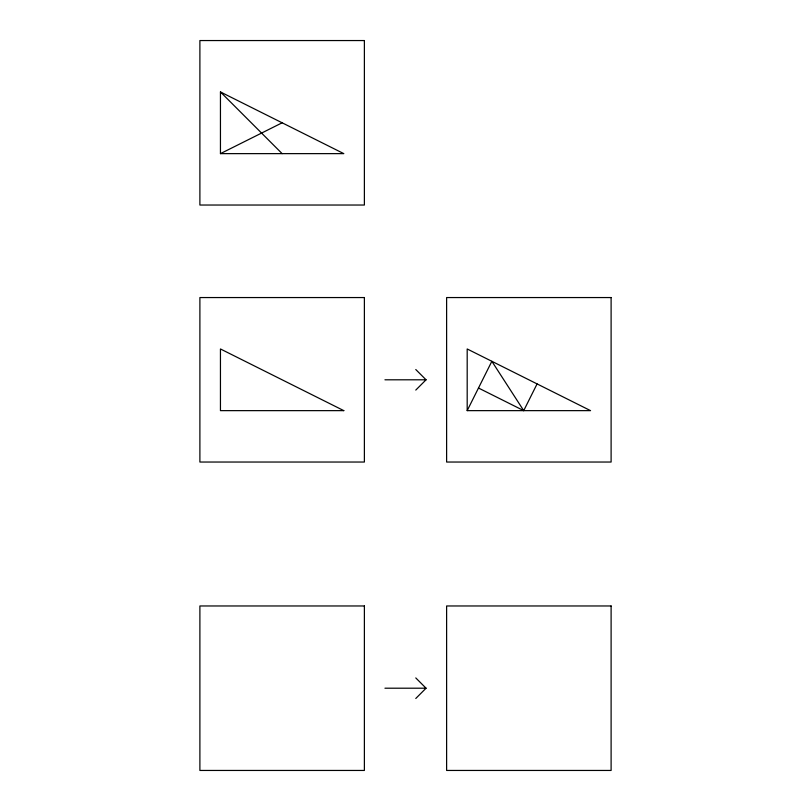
<?xml version="1.0" encoding="UTF-8"?>
<svg xmlns="http://www.w3.org/2000/svg" width="811" height="811" viewBox="0 0 811 811"><rect width="100%" height="100%" fill="white"/><g stroke="black" fill="none" stroke-linecap="round" stroke-linejoin="round"><path stroke-width="1.22" d="M467.187 410.64L467.187 348.963L590.55 410.64L467.187 410.64L491.851 361.29L523.724 410.64L537.085 383.907M415.779 390.081L426.059 379.801L415.779 369.522M415.779 698.484L426.059 688.204L415.779 677.925M220.45 153.634L343.813 153.634L220.45 91.947L220.45 153.634L282.137 122.796M384.941 379.801L426.059 379.801M384.941 688.204L426.059 688.204M478.49 388.023L523.724 410.64M220.45 91.947L282.137 153.634M364.382 40.55L199.891 40.55L199.891 205.031L364.382 205.031L364.382 40.55M364.382 297.556L199.891 297.556L199.891 462.037L364.382 462.037L364.382 297.556M611.109 297.556L446.618 297.556L446.618 462.037L611.109 462.037L611.109 297.556M343.813 410.64L220.45 410.64L220.45 348.963L343.813 410.64M364.382 605.969L199.891 605.969L199.891 770.45L364.382 770.45L364.382 605.969M611.109 605.969L446.618 605.969L446.618 770.45L611.109 770.45L611.109 605.969"/></g></svg>
